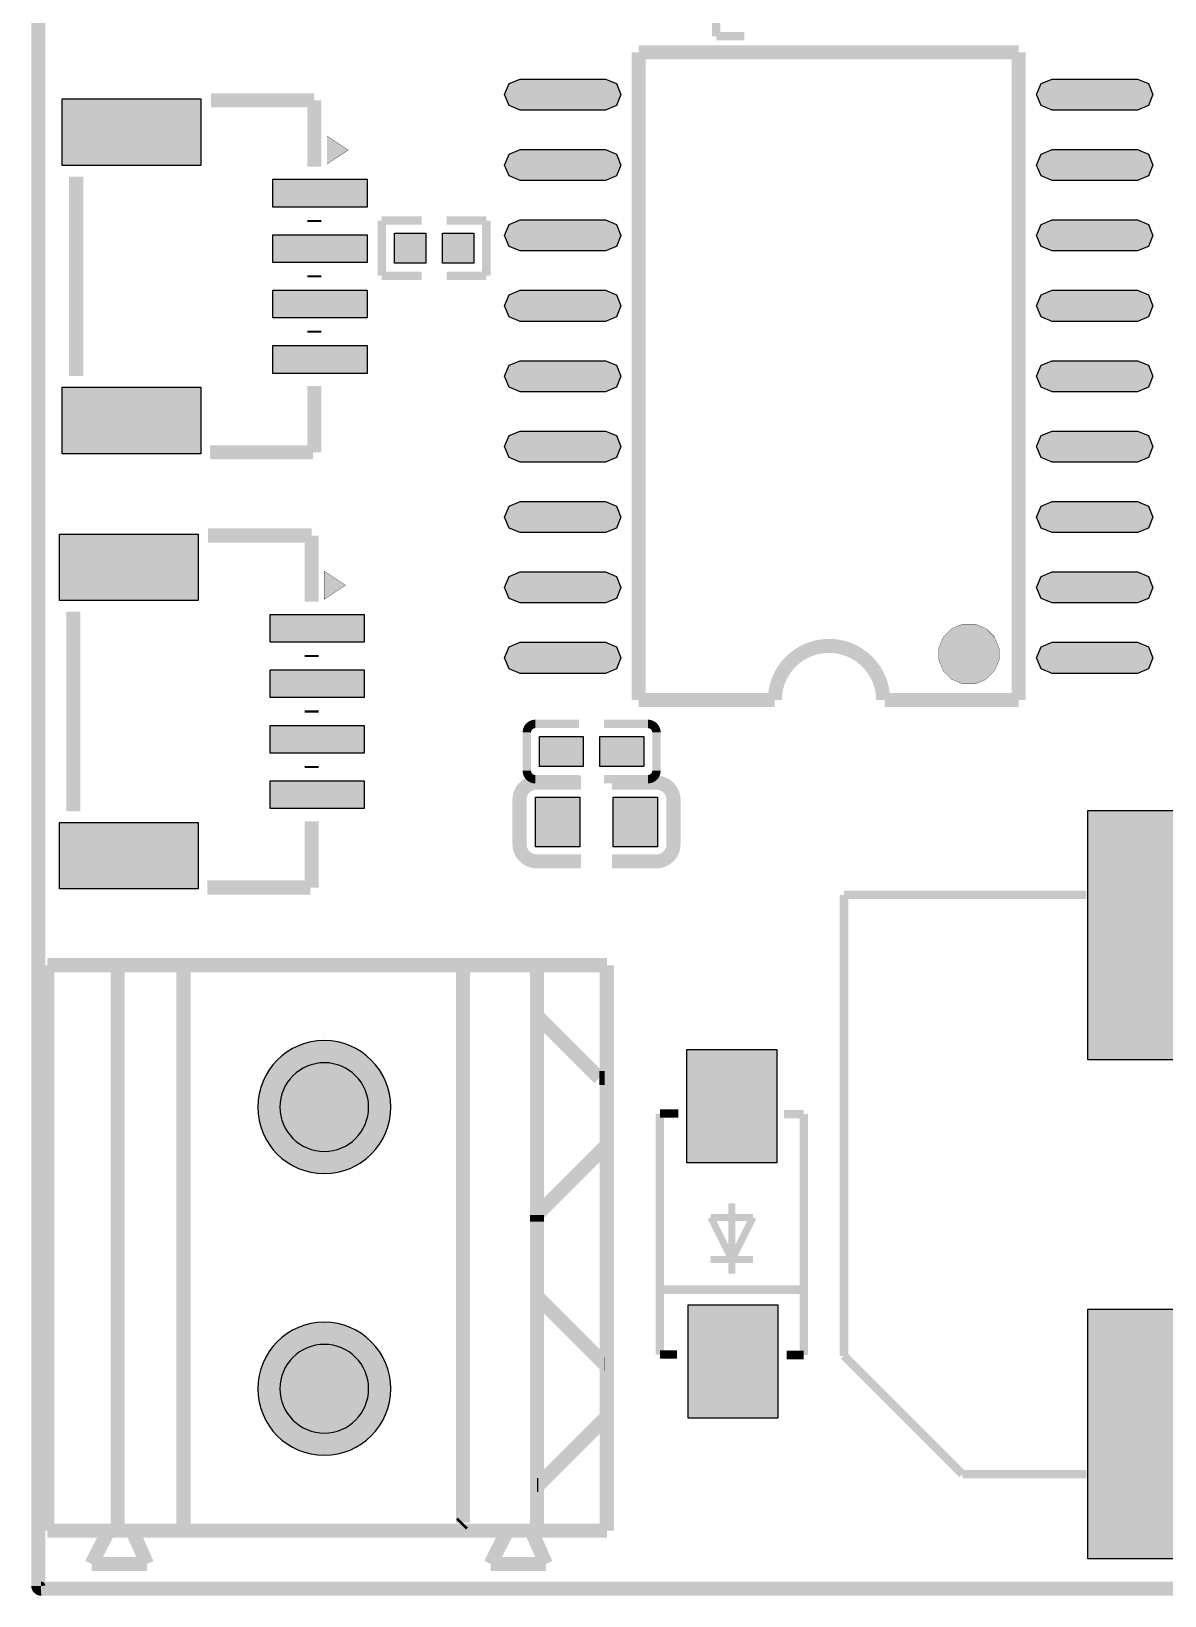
# Model space of a CAD drawing. Header units: millimetres. Extents: x -91.3 to 0.2, y -0.2 to 45.3.
# Drawn here: x -90 to -69.54, y -0.18 to 28.04 of the extents above; entities that cross this region are included whole.
import ezdxf

# ---------------------------------------------------------------- set-up
doc = ezdxf.new("R2010")
doc.units = ezdxf.units.MM
doc.header["$MEASUREMENT"] = 0
for name, color, linetype, true_color in [('Board-Outline-Layer', 7, 'Continuous', 0xff00ff), ('Hole-Layer', 7, 'Continuous', 0x222222), ('Multi-Layer', 7, 'Continuous', 0xc0c0c0), ('Top-Layer', 7, 'Continuous', 0xff0000), ('Top-Silkscreen-Layer', 7, 'Continuous', 0xffcc00)]:
    doc.layers.add(name, color=color, linetype=linetype, true_color=true_color)

msp = doc.modelspace()

# ---------------------------------------------------------------- hatches: boundary and pattern name
at = {"layer": 'Hole-Layer'}
for points in [[(-85.509, 8.636, 1), (-83.909, 8.636, 1)], [(-85.509, 3.556, 1), (-83.909, 3.556, 1)]]:
    msp.add_hatch(color=256, dxfattribs=at).paths.add_polyline_path(points)
at = {"layer": 'Multi-Layer'}
for points in [[(-85.909, 8.636, 1), (-83.509, 8.636, 1)], [(-85.909, 8.636, 1), (-83.509, 8.636, 1)], [(-85.909, 8.636, 1), (-83.509, 8.636, 1)], [(-85.909, 3.556, 1), (-83.509, 3.556, 1)], [(-85.909, 3.556, 1), (-83.509, 3.556, 1)], [(-85.909, 3.556, 1), (-83.509, 3.556, 1)]]:
    msp.add_hatch(color=256, dxfattribs=at).paths.add_polyline_path(points)
at = {"layer": 'Top-Layer'}
for points in [[(-79.635, 27.18), (-79.437, 27.098), (-79.355, 26.9), (-79.437, 26.702), (-79.635, 26.62), (-81.175, 26.62), (-81.373, 26.702), (-81.455, 26.9), (-81.373, 27.098), (-81.175, 27.18)], [(-70.035, 27.18), (-69.837, 27.098), (-69.755, 26.9), (-69.837, 26.702), (-70.035, 26.62), (-71.575, 26.62), (-71.773, 26.702), (-71.855, 26.9), (-71.773, 27.098), (-71.575, 27.18)], [(-89.437, 26.822), (-86.937, 26.822), (-86.937, 25.622), (-89.437, 25.622)], [(-79.635, 25.91), (-79.437, 25.828), (-79.355, 25.63), (-79.437, 25.432), (-79.635, 25.35), (-81.175, 25.35), (-81.373, 25.432), (-81.455, 25.63), (-81.373, 25.828), (-81.175, 25.91)], [(-70.035, 25.91), (-69.837, 25.828), (-69.755, 25.63), (-69.837, 25.432), (-70.035, 25.35), (-71.575, 25.35), (-71.773, 25.432), (-71.855, 25.63), (-71.773, 25.828), (-71.575, 25.91)], [(-85.637, 25.372), (-83.937, 25.372), (-83.937, 24.872), (-85.637, 24.872)], [(-79.635, 24.64), (-79.437, 24.558), (-79.355, 24.36), (-79.437, 24.162), (-79.635, 24.08), (-81.175, 24.08), (-81.373, 24.162), (-81.455, 24.36), (-81.373, 24.558), (-81.175, 24.64)], [(-70.035, 24.64), (-69.837, 24.558), (-69.755, 24.36), (-69.837, 24.162), (-70.035, 24.08), (-71.575, 24.08), (-71.773, 24.162), (-71.855, 24.36), (-71.773, 24.558), (-71.575, 24.64)], [(-85.637, 24.372), (-83.937, 24.372), (-83.937, 23.872), (-85.637, 23.872)], [(-82.878, 24.4), (-82.878, 23.86), (-83.444, 23.86), (-83.444, 24.4)], [(-82.012, 24.4), (-82.012, 23.86), (-82.578, 23.86), (-82.578, 24.4)], [(-85.637, 23.372), (-83.937, 23.372), (-83.937, 22.872), (-85.637, 22.872)], [(-79.635, 23.37), (-79.437, 23.288), (-79.355, 23.09), (-79.437, 22.892), (-79.635, 22.81), (-81.175, 22.81), (-81.373, 22.892), (-81.455, 23.09), (-81.373, 23.288), (-81.175, 23.37)], [(-70.035, 23.37), (-69.837, 23.288), (-69.755, 23.09), (-69.837, 22.892), (-70.035, 22.81), (-71.575, 22.81), (-71.773, 22.892), (-71.855, 23.09), (-71.773, 23.288), (-71.575, 23.37)], [(-85.637, 22.372), (-83.937, 22.372), (-83.937, 21.872), (-85.637, 21.872)], [(-79.635, 22.1), (-79.437, 22.018), (-79.355, 21.82), (-79.437, 21.622), (-79.635, 21.54), (-81.175, 21.54), (-81.373, 21.622), (-81.455, 21.82), (-81.373, 22.018), (-81.175, 22.1)], [(-70.035, 22.1), (-69.837, 22.018), (-69.755, 21.82), (-69.837, 21.622), (-70.035, 21.54), (-71.575, 21.54), (-71.773, 21.622), (-71.855, 21.82), (-71.773, 22.018), (-71.575, 22.1)], [(-89.437, 21.622), (-86.937, 21.622), (-86.937, 20.422), (-89.437, 20.422)], [(-79.635, 20.83), (-79.437, 20.748), (-79.355, 20.55), (-79.437, 20.352), (-79.635, 20.27), (-81.175, 20.27), (-81.373, 20.352), (-81.455, 20.55), (-81.373, 20.748), (-81.175, 20.83)], [(-70.035, 20.83), (-69.837, 20.748), (-69.755, 20.55), (-69.837, 20.352), (-70.035, 20.27), (-71.575, 20.27), (-71.773, 20.352), (-71.855, 20.55), (-71.773, 20.748), (-71.575, 20.83)], [(-79.635, 19.56), (-79.437, 19.478), (-79.355, 19.28), (-79.437, 19.082), (-79.635, 19), (-81.175, 19), (-81.373, 19.082), (-81.455, 19.28), (-81.373, 19.478), (-81.175, 19.56)], [(-70.035, 19.56), (-69.837, 19.478), (-69.755, 19.28), (-69.837, 19.082), (-70.035, 19), (-71.575, 19), (-71.773, 19.082), (-71.855, 19.28), (-71.773, 19.478), (-71.575, 19.56)], [(-89.486, 18.972), (-86.986, 18.972), (-86.986, 17.772), (-89.486, 17.772)], [(-79.635, 18.29), (-79.437, 18.208), (-79.355, 18.01), (-79.437, 17.812), (-79.635, 17.73), (-81.175, 17.73), (-81.373, 17.812), (-81.455, 18.01), (-81.373, 18.208), (-81.175, 18.29)], [(-70.035, 18.29), (-69.837, 18.208), (-69.755, 18.01), (-69.837, 17.812), (-70.035, 17.73), (-71.575, 17.73), (-71.773, 17.812), (-71.855, 18.01), (-71.773, 18.208), (-71.575, 18.29)], [(-85.686, 17.522), (-83.986, 17.522), (-83.986, 17.022), (-85.686, 17.022)], [(-79.635, 17.02), (-79.437, 16.938), (-79.355, 16.74), (-79.437, 16.542), (-79.635, 16.46), (-81.175, 16.46), (-81.373, 16.542), (-81.455, 16.74), (-81.373, 16.938), (-81.175, 17.02)], [(-70.035, 17.02), (-69.837, 16.938), (-69.755, 16.74), (-69.837, 16.542), (-70.035, 16.46), (-71.575, 16.46), (-71.773, 16.542), (-71.855, 16.74), (-71.773, 16.938), (-71.575, 17.02)], [(-85.686, 16.522), (-83.986, 16.522), (-83.986, 16.022), (-85.686, 16.022)], [(-85.686, 15.522), (-83.986, 15.522), (-83.986, 15.022), (-85.686, 15.022)], [(-80.824, 14.78), (-80.824, 15.32), (-80.034, 15.32), (-80.034, 14.78)], [(-79.734, 14.78), (-79.734, 15.32), (-78.944, 15.32), (-78.944, 14.78)], [(-85.686, 14.522), (-83.986, 14.522), (-83.986, 14.022), (-85.686, 14.022)], [(-80.896, 13.33), (-80.896, 14.23), (-80.096, 14.23), (-80.096, 13.33)], [(-79.496, 13.33), (-79.496, 14.23), (-78.696, 14.23), (-78.696, 13.33)], [(-69.279, 9.489), (-70.929, 9.489), (-70.929, 13.989), (-69.279, 13.989)], [(-89.486, 13.772), (-86.986, 13.772), (-86.986, 12.572), (-89.486, 12.572)], [(-85.909, 8.636, 1), (-83.509, 8.636, 1)], [(-78.163, 9.677), (-76.543, 9.677), (-76.543, 7.631), (-78.163, 7.631)], [(-76.524, 3.023), (-78.144, 3.023), (-78.144, 5.069), (-76.524, 5.069)], [(-69.279, 0.489), (-70.929, 0.489), (-70.929, 4.989), (-69.279, 4.989)], [(-85.909, 3.556, 1), (-83.509, 3.556, 1)]]:
    msp.add_hatch(color=256, dxfattribs=at).paths.add_polyline_path(points)
at = {"layer": 'Top-Silkscreen-Layer'}
for points in [[(-84.279, 25.9), (-84.66, 26.154), (-84.66, 25.646)], [(-84.328, 18.05), (-84.709, 18.304), (-84.709, 17.796)], [(-73.075, 16.27), (-73.183, 16.269), (-73.382, 16.35), (-73.536, 16.503), (-73.619, 16.702), (-73.619, 16.918), (-73.536, 17.117), (-73.382, 17.269), (-73.183, 17.35), (-73.075, 17.35), (-72.967, 17.35), (-72.767, 17.269), (-72.614, 17.117), (-72.531, 16.918), (-72.531, 16.702), (-72.614, 16.503), (-72.767, 16.35), (-72.967, 16.269), (-73.075, 16.27), (-73.075, 16.27)]]:
    msp.add_hatch(color=256, dxfattribs=at).paths.add_polyline_path(points)

# ---------------------------------------------------------------- linework, layer by layer
at = {"layer": 'Board-Outline-Layer', "const_width": 0.254}
msp.add_lwpolyline([(-89.819, -0.05, -0.414), (-89.87, 0), (-89.87, 38.481, -0.414), (-89.819, 38.531), (0, 38.531, -0.414), (0.05, 38.481), (0.05, 0, -0.414), (0, -0.05)], format="xyb", close=True, dxfattribs=at)
at = {"layer": 'Hole-Layer'}
for points in [[(-85.509, 8.636, 1), (-83.909, 8.636, 1)], [(-85.509, 3.556, 1), (-83.909, 3.556, 1)]]:
    msp.add_lwpolyline(points, format="xyb", close=True, dxfattribs=at)
at = {"layer": 'Multi-Layer'}
for points in [[(-85.909, 8.636, 1), (-83.509, 8.636, 1)], [(-85.909, 8.636, 1), (-83.509, 8.636, 1)], [(-85.909, 8.636, 1), (-83.509, 8.636, 1)], [(-85.909, 3.556, 1), (-83.509, 3.556, 1)], [(-85.909, 3.556, 1), (-83.509, 3.556, 1)], [(-85.909, 3.556, 1), (-83.509, 3.556, 1)]]:
    msp.add_lwpolyline(points, format="xyb", close=True, dxfattribs=at)
at = {"layer": 'Top-Layer'}
for points in [[(-79.635, 27.18), (-79.437, 27.098), (-79.355, 26.9), (-79.437, 26.702), (-79.635, 26.62), (-81.175, 26.62), (-81.373, 26.702), (-81.455, 26.9), (-81.373, 27.098), (-81.175, 27.18)], [(-70.035, 27.18), (-69.837, 27.098), (-69.755, 26.9), (-69.837, 26.702), (-70.035, 26.62), (-71.575, 26.62), (-71.773, 26.702), (-71.855, 26.9), (-71.773, 27.098), (-71.575, 27.18)], [(-89.437, 26.822), (-86.937, 26.822), (-86.937, 25.622), (-89.437, 25.622)], [(-79.635, 25.91), (-79.437, 25.828), (-79.355, 25.63), (-79.437, 25.432), (-79.635, 25.35), (-81.175, 25.35), (-81.373, 25.432), (-81.455, 25.63), (-81.373, 25.828), (-81.175, 25.91)], [(-70.035, 25.91), (-69.837, 25.828), (-69.755, 25.63), (-69.837, 25.432), (-70.035, 25.35), (-71.575, 25.35), (-71.773, 25.432), (-71.855, 25.63), (-71.773, 25.828), (-71.575, 25.91)], [(-85.637, 25.372), (-83.937, 25.372), (-83.937, 24.872), (-85.637, 24.872)], [(-79.635, 24.64), (-79.437, 24.558), (-79.355, 24.36), (-79.437, 24.162), (-79.635, 24.08), (-81.175, 24.08), (-81.373, 24.162), (-81.455, 24.36), (-81.373, 24.558), (-81.175, 24.64)], [(-70.035, 24.64), (-69.837, 24.558), (-69.755, 24.36), (-69.837, 24.162), (-70.035, 24.08), (-71.575, 24.08), (-71.773, 24.162), (-71.855, 24.36), (-71.773, 24.558), (-71.575, 24.64)], [(-85.637, 24.372), (-83.937, 24.372), (-83.937, 23.872), (-85.637, 23.872)], [(-82.878, 24.4), (-82.878, 23.86), (-83.444, 23.86), (-83.444, 24.4)], [(-82.012, 24.4), (-82.012, 23.86), (-82.578, 23.86), (-82.578, 24.4)], [(-85.637, 23.372), (-83.937, 23.372), (-83.937, 22.872), (-85.637, 22.872)], [(-79.635, 23.37), (-79.437, 23.288), (-79.355, 23.09), (-79.437, 22.892), (-79.635, 22.81), (-81.175, 22.81), (-81.373, 22.892), (-81.455, 23.09), (-81.373, 23.288), (-81.175, 23.37)], [(-70.035, 23.37), (-69.837, 23.288), (-69.755, 23.09), (-69.837, 22.892), (-70.035, 22.81), (-71.575, 22.81), (-71.773, 22.892), (-71.855, 23.09), (-71.773, 23.288), (-71.575, 23.37)], [(-85.637, 22.372), (-83.937, 22.372), (-83.937, 21.872), (-85.637, 21.872)], [(-79.635, 22.1), (-79.437, 22.018), (-79.355, 21.82), (-79.437, 21.622), (-79.635, 21.54), (-81.175, 21.54), (-81.373, 21.622), (-81.455, 21.82), (-81.373, 22.018), (-81.175, 22.1)], [(-70.035, 22.1), (-69.837, 22.018), (-69.755, 21.82), (-69.837, 21.622), (-70.035, 21.54), (-71.575, 21.54), (-71.773, 21.622), (-71.855, 21.82), (-71.773, 22.018), (-71.575, 22.1)], [(-89.437, 21.622), (-86.937, 21.622), (-86.937, 20.422), (-89.437, 20.422)], [(-79.635, 20.83), (-79.437, 20.748), (-79.355, 20.55), (-79.437, 20.352), (-79.635, 20.27), (-81.175, 20.27), (-81.373, 20.352), (-81.455, 20.55), (-81.373, 20.748), (-81.175, 20.83)], [(-70.035, 20.83), (-69.837, 20.748), (-69.755, 20.55), (-69.837, 20.352), (-70.035, 20.27), (-71.575, 20.27), (-71.773, 20.352), (-71.855, 20.55), (-71.773, 20.748), (-71.575, 20.83)], [(-79.635, 19.56), (-79.437, 19.478), (-79.355, 19.28), (-79.437, 19.082), (-79.635, 19), (-81.175, 19), (-81.373, 19.082), (-81.455, 19.28), (-81.373, 19.478), (-81.175, 19.56)], [(-70.035, 19.56), (-69.837, 19.478), (-69.755, 19.28), (-69.837, 19.082), (-70.035, 19), (-71.575, 19), (-71.773, 19.082), (-71.855, 19.28), (-71.773, 19.478), (-71.575, 19.56)], [(-89.486, 18.972), (-86.986, 18.972), (-86.986, 17.772), (-89.486, 17.772)], [(-79.635, 18.29), (-79.437, 18.208), (-79.355, 18.01), (-79.437, 17.812), (-79.635, 17.73), (-81.175, 17.73), (-81.373, 17.812), (-81.455, 18.01), (-81.373, 18.208), (-81.175, 18.29)], [(-70.035, 18.29), (-69.837, 18.208), (-69.755, 18.01), (-69.837, 17.812), (-70.035, 17.73), (-71.575, 17.73), (-71.773, 17.812), (-71.855, 18.01), (-71.773, 18.208), (-71.575, 18.29)], [(-85.686, 17.522), (-83.986, 17.522), (-83.986, 17.022), (-85.686, 17.022)], [(-79.635, 17.02), (-79.437, 16.938), (-79.355, 16.74), (-79.437, 16.542), (-79.635, 16.46), (-81.175, 16.46), (-81.373, 16.542), (-81.455, 16.74), (-81.373, 16.938), (-81.175, 17.02)], [(-70.035, 17.02), (-69.837, 16.938), (-69.755, 16.74), (-69.837, 16.542), (-70.035, 16.46), (-71.575, 16.46), (-71.773, 16.542), (-71.855, 16.74), (-71.773, 16.938), (-71.575, 17.02)], [(-85.686, 16.522), (-83.986, 16.522), (-83.986, 16.022), (-85.686, 16.022)], [(-85.686, 15.522), (-83.986, 15.522), (-83.986, 15.022), (-85.686, 15.022)], [(-80.824, 14.78), (-80.824, 15.32), (-80.034, 15.32), (-80.034, 14.78)], [(-79.734, 14.78), (-79.734, 15.32), (-78.944, 15.32), (-78.944, 14.78)], [(-85.686, 14.522), (-83.986, 14.522), (-83.986, 14.022), (-85.686, 14.022)], [(-80.896, 13.33), (-80.896, 14.23), (-80.096, 14.23), (-80.096, 13.33)], [(-79.496, 13.33), (-79.496, 14.23), (-78.696, 14.23), (-78.696, 13.33)], [(-69.279, 9.489), (-70.929, 9.489), (-70.929, 13.989), (-69.279, 13.989)], [(-89.486, 13.772), (-86.986, 13.772), (-86.986, 12.572), (-89.486, 12.572)], [(-78.163, 9.677), (-76.543, 9.677), (-76.543, 7.631), (-78.163, 7.631)], [(-76.524, 3.023), (-78.144, 3.023), (-78.144, 5.069), (-76.524, 5.069)], [(-69.279, 0.489), (-70.929, 0.489), (-70.929, 4.989), (-69.279, 4.989)]]:
    msp.add_lwpolyline(points, close=True, dxfattribs=at)
for points in [[(-85.909, 8.636, 1), (-83.509, 8.636, 1)], [(-85.909, 3.556, 1), (-83.509, 3.556, 1)]]:
    msp.add_lwpolyline(points, format="xyb", close=True, dxfattribs=at)
at = {"layer": 'Top-Silkscreen-Layer'}
for points, const_width in [([(-77.635, 27.953), (-77.635, 28.461)], 0.152), ([(-77.635, 27.953), (-77.635, 28.461)], 0.152), ([(-77.635, 27.953), (-77.127, 27.953)], 0.152), ([(-77.635, 27.953), (-77.127, 27.953)], 0.152), ([(-79.034, 27.662), (-72.176, 27.662)], 0.254), ([(-79.034, 15.978), (-79.034, 27.662)], 0.254), ([(-79.034, 27.662), (-72.176, 27.662)], 0.254), ([(-79.034, 15.978), (-79.034, 27.662)], 0.254), ([(-72.176, 15.978), (-72.176, 27.662)], 0.254), ([(-72.176, 15.978), (-72.176, 27.662)], 0.254), ([(-86.756, 26.797), (-84.887, 26.797)], 0.254), ([(-86.756, 26.797), (-84.887, 26.797)], 0.254), ([(-84.887, 25.603), (-84.887, 26.797)], 0.254), ([(-84.887, 25.603), (-84.887, 26.797)], 0.254), ([(-89.187, 21.822), (-89.187, 25.422)], 0.254), ([(-89.187, 21.822), (-89.187, 25.422)], 0.254), ([(-84.887, 24.603), (-84.887, 24.641)], 0.254), ([(-84.887, 24.603), (-84.887, 24.641)], 0.254), ([(-83.672, 24.629), (-82.954, 24.629)], 0.152), ([(-83.672, 23.631), (-83.672, 24.629)], 0.152), ([(-83.672, 24.629), (-82.954, 24.629)], 0.152), ([(-83.672, 23.631), (-83.672, 24.629)], 0.152), ([(-82.502, 24.629), (-81.784, 24.629)], 0.152), ([(-82.502, 24.629), (-81.784, 24.629)], 0.152), ([(-81.784, 23.631), (-81.784, 24.629)], 0.152), ([(-81.784, 23.631), (-81.784, 24.629)], 0.152), ([(-84.887, 23.603), (-84.887, 23.641)], 0.254), ([(-84.887, 23.603), (-84.887, 23.641)], 0.254), ([(-83.672, 23.631), (-82.954, 23.631)], 0.152), ([(-83.672, 23.631), (-82.954, 23.631)], 0.152), ([(-82.502, 23.631), (-81.784, 23.631)], 0.152), ([(-82.502, 23.631), (-81.784, 23.631)], 0.152), ([(-84.887, 22.603), (-84.887, 22.641)], 0.254), ([(-84.887, 22.603), (-84.887, 22.641)], 0.254), ([(-84.887, 20.447), (-84.887, 21.641)], 0.254), ([(-84.887, 20.447), (-84.887, 21.641)], 0.254), ([(-86.769, 20.447), (-84.914, 20.447)], 0.254), ([(-86.769, 20.447), (-84.914, 20.447)], 0.254), ([(-86.805, 18.947), (-84.936, 18.947)], 0.254), ([(-86.805, 18.947), (-84.936, 18.947)], 0.254), ([(-84.936, 17.753), (-84.936, 18.947)], 0.254), ([(-84.936, 17.753), (-84.936, 18.947)], 0.254), ([(-89.236, 13.972), (-89.236, 17.572)], 0.254), ([(-89.236, 13.972), (-89.236, 17.572)], 0.254), ([(-84.936, 16.753), (-84.936, 16.791)], 0.254), ([(-84.936, 16.753), (-84.936, 16.791)], 0.254), ([(-79.034, 15.978), (-76.578, 15.978)], 0.254), ([(-79.034, 15.978), (-76.578, 15.978)], 0.254), ([(-74.594, 15.978), (-72.176, 15.978)], 0.254), ([(-74.594, 15.978), (-72.176, 15.978)], 0.254), ([(-84.936, 15.753), (-84.936, 15.791)], 0.254), ([(-84.936, 15.753), (-84.936, 15.791)], 0.254), ([(-80.9, 15.548), (-80.11, 15.548)], 0.152), ([(-80.9, 15.548), (-80.11, 15.548)], 0.152), ([(-79.658, 15.548), (-78.868, 15.548)], 0.152), ([(-79.658, 15.548), (-78.868, 15.548)], 0.152), ([(-81.053, 15.396), (-81.053, 14.703)], 0.152), ([(-81.053, 15.396), (-81.053, 14.703)], 0.152), ([(-78.715, 15.396), (-78.715, 14.703)], 0.152), ([(-78.715, 15.396), (-78.715, 14.703)], 0.152), ([(-84.936, 14.753), (-84.936, 14.791)], 0.254), ([(-84.936, 14.753), (-84.936, 14.791)], 0.254), ([(-80.076, 14.49), (-80.876, 14.49)], 0.254), ([(-80.076, 14.49), (-80.876, 14.49)], 0.254), ([(-80.9, 14.551), (-80.11, 14.551)], 0.152), ([(-80.9, 14.551), (-80.11, 14.551)], 0.152), ([(-79.658, 14.551), (-78.868, 14.551)], 0.152), ([(-79.658, 14.551), (-78.868, 14.551)], 0.152), ([(-78.716, 14.489), (-79.516, 14.489)], 0.254), ([(-78.716, 14.489), (-79.516, 14.489)], 0.254), ([(-81.186, 14.18), (-81.186, 13.38)], 0.254), ([(-81.186, 14.18), (-81.186, 13.38)], 0.254), ([(-78.406, 14.179), (-78.406, 13.379)], 0.254), ([(-78.406, 14.179), (-78.406, 13.379)], 0.254), ([(-84.936, 12.597), (-84.936, 13.791)], 0.254), ([(-84.936, 12.597), (-84.936, 13.791)], 0.254), ([(-80.076, 13.07), (-80.876, 13.07)], 0.254), ([(-80.076, 13.07), (-80.876, 13.07)], 0.254), ([(-78.716, 13.069), (-79.516, 13.069)], 0.254), ([(-78.716, 13.069), (-79.516, 13.069)], 0.254), ([(-86.818, 12.597), (-84.963, 12.597)], 0.254), ([(-86.818, 12.597), (-84.963, 12.597)], 0.254), ([(-75.33, 12.465), (-70.957, 12.465)], 0.152), ([(-75.33, 4.149), (-75.33, 12.465)], 0.152), ([(-75.33, 12.465), (-70.957, 12.465)], 0.152), ([(-75.33, 4.149), (-75.33, 12.465)], 0.152), ([(-89.709, 0.996), (-89.709, 11.196)], 0.254), ([(-89.709, 11.196), (-79.609, 11.196)], 0.254), ([(-89.709, 0.996), (-89.709, 11.196)], 0.254), ([(-89.709, 11.196), (-79.609, 11.196)], 0.254), ([(-79.609, 0.996), (-79.609, 11.196)], 0.254), ([(-79.609, 0.996), (-79.609, 11.196)], 0.254), ([(-88.438, 1.106), (-88.438, 11.086)], 0.254), ([(-88.438, 1.106), (-88.438, 11.086)], 0.254), ([(-87.249, 1.106), (-87.249, 11.086)], 0.254), ([(-87.249, 1.106), (-87.249, 11.086)], 0.254), ([(-82.207, 1.14), (-82.207, 11.086)], 0.254), ([(-82.207, 1.14), (-82.207, 11.086)], 0.254), ([(-80.871, 1.106), (-80.871, 11.086)], 0.254), ([(-80.871, 1.106), (-80.871, 11.086)], 0.254), ([(-80.871, 10.283), (-79.747, 9.16)], 0.254), ([(-80.871, 10.283), (-79.747, 9.16)], 0.254), ([(-79.747, 9.16), (-79.649, 9.16)], 0.254), ([(-79.747, 9.16), (-79.649, 9.16)], 0.254), ([(-78.652, 8.52), (-78.322, 8.52)], 0.152), ([(-78.652, 4.173), (-78.652, 8.52)], 0.152), ([(-78.652, 8.52), (-78.322, 8.52)], 0.152), ([(-78.652, 4.173), (-78.652, 8.52)], 0.152), ([(-76.413, 8.51), (-76.055, 8.51)], 0.152), ([(-76.413, 8.51), (-76.055, 8.51)], 0.152), ([(-76.055, 4.164), (-76.055, 8.51)], 0.152), ([(-76.055, 4.164), (-76.055, 8.51)], 0.152), ([(-80.871, 6.693), (-79.649, 7.915)], 0.254), ([(-80.871, 6.693), (-79.649, 7.915)], 0.254), ([(-80.871, 6.569), (-80.871, 6.693)], 0.254), ([(-80.871, 6.569), (-80.871, 6.693)], 0.254), ([(-77.353, 5.631), (-77.353, 6.901)], 0.127), ([(-77.353, 5.631), (-77.353, 6.901)], 0.127), ([(-77.734, 6.647), (-77.353, 6.647)], 0.127), ([(-77.734, 6.647), (-77.353, 5.885)], 0.127), ([(-77.734, 6.647), (-77.353, 6.647)], 0.127), ([(-77.734, 6.647), (-77.353, 5.885)], 0.127), ([(-77.353, 6.647), (-76.972, 6.647)], 0.127), ([(-77.353, 5.885), (-76.972, 6.647)], 0.127), ([(-77.353, 6.647), (-76.972, 6.647)], 0.127), ([(-77.353, 5.885), (-76.972, 6.647)], 0.127), ([(-77.734, 5.885), (-77.353, 5.885)], 0.127), ([(-77.734, 5.885), (-77.353, 5.885)], 0.127), ([(-77.353, 5.885), (-76.972, 5.885)], 0.127), ([(-77.353, 5.885), (-76.972, 5.885)], 0.127), ([(-78.664, 5.343), (-76.067, 5.343)], 0.152), ([(-78.664, 5.343), (-76.067, 5.343)], 0.152), ([(-80.871, 5.223), (-79.652, 4.004)], 0.254), ([(-80.871, 5.223), (-79.652, 4.004)], 0.254), ([(-78.652, 4.173), (-78.341, 4.173)], 0.152), ([(-78.652, 4.173), (-78.341, 4.173)], 0.152), ([(-76.366, 4.164), (-76.055, 4.164)], 0.152), ([(-76.366, 4.164), (-76.055, 4.164)], 0.152), ([(-79.652, 4.004), (-79.649, 4.004)], 0.254), ([(-79.652, 4.004), (-79.649, 4.004)], 0.254), ([(-75.33, 4.149), (-73.194, 2.013)], 0.152), ([(-75.33, 4.149), (-73.194, 2.013)], 0.152), ([(-80.843, 1.819), (-79.649, 3.013)], 0.254), ([(-80.843, 1.819), (-79.649, 3.013)], 0.254), ([(-73.194, 2.013), (-70.957, 2.013)], 0.152), ([(-73.194, 2.013), (-70.957, 2.013)], 0.152), ([(-80.871, 1.819), (-80.843, 1.819)], 0.254), ([(-80.871, 1.819), (-80.843, 1.819)], 0.254), ([(-82.24, 1.106), (-82.207, 1.14)], 0.254), ([(-82.24, 1.106), (-82.207, 1.14)], 0.254), ([(-89.709, 0.996), (-79.609, 0.996)], 0.254), ([(-89.709, 0.996), (-79.609, 0.996)], 0.254), ([(-88.909, 0.396), (-88.603, 0.996)], 0.254), ([(-88.909, 0.396), (-88.603, 0.996)], 0.254), ([(-88.173, 0.996), (-87.909, 0.396)], 0.254), ([(-88.173, 0.996), (-87.909, 0.396)], 0.254), ([(-81.709, 0.396), (-81.403, 0.996)], 0.254), ([(-81.709, 0.396), (-81.403, 0.996)], 0.254), ([(-80.973, 0.996), (-80.709, 0.396)], 0.254), ([(-80.973, 0.996), (-80.709, 0.396)], 0.254), ([(-88.909, 0.396), (-87.909, 0.396)], 0.254), ([(-88.909, 0.396), (-87.909, 0.396)], 0.254), ([(-81.709, 0.396), (-80.709, 0.396)], 0.254), ([(-81.709, 0.396), (-80.709, 0.396)], 0.254)]:
    msp.add_lwpolyline(points, dxfattribs=dict(at, const_width=const_width))
at = {"layer": 'Top-Silkscreen-Layer', "const_width": 0.00508}
for points in [[(-84.279, 25.9), (-84.66, 26.154), (-84.66, 25.646)], [(-84.328, 18.05), (-84.709, 18.304), (-84.709, 17.796)], [(-73.075, 16.27), (-73.183, 16.269), (-73.382, 16.35), (-73.536, 16.503), (-73.619, 16.702), (-73.619, 16.918), (-73.536, 17.117), (-73.382, 17.269), (-73.183, 17.35), (-73.075, 17.35), (-72.967, 17.35), (-72.767, 17.269), (-72.614, 17.117), (-72.531, 16.918), (-72.531, 16.702), (-72.614, 16.503), (-72.767, 16.35), (-72.967, 16.269), (-73.075, 16.27), (-73.075, 16.27)]]:
    msp.add_lwpolyline(points, close=True, dxfattribs=at)
at = {"layer": 'Top-Silkscreen-Layer'}
for points, const_width in [([(-74.622, 15.978, 1), (-76.578, 15.978)], 0.254), ([(-74.622, 15.978, 1), (-76.578, 15.978)], 0.254), ([(-80.9, 15.548, 0.414), (-81.053, 15.396)], 0.152), ([(-80.9, 15.548, 0.414), (-81.053, 15.396)], 0.152), ([(-78.715, 15.396, 0.414), (-78.868, 15.548)], 0.152), ([(-78.715, 15.396, 0.414), (-78.868, 15.548)], 0.152), ([(-81.053, 14.703, 0.414), (-80.9, 14.551)], 0.152), ([(-81.053, 14.703, 0.414), (-80.9, 14.551)], 0.152), ([(-78.868, 14.551, 0.414), (-78.715, 14.703)], 0.152), ([(-78.868, 14.551, 0.414), (-78.715, 14.703)], 0.152), ([(-80.876, 14.49, 0.414), (-81.186, 14.18)], 0.254), ([(-80.876, 14.49, 0.414), (-81.186, 14.18)], 0.254), ([(-78.406, 14.179, 0.414), (-78.716, 14.489)], 0.254), ([(-78.406, 14.179, 0.414), (-78.716, 14.489)], 0.254), ([(-81.186, 13.38, 0.414), (-80.876, 13.07)], 0.254), ([(-81.186, 13.38, 0.414), (-80.876, 13.07)], 0.254), ([(-78.716, 13.069, 0.414), (-78.406, 13.379)], 0.254), ([(-78.716, 13.069, 0.414), (-78.406, 13.379)], 0.254)]:
    msp.add_lwpolyline(points, format="xyb", dxfattribs=dict(at, const_width=const_width))

doc.saveas('drawing.dxf')
